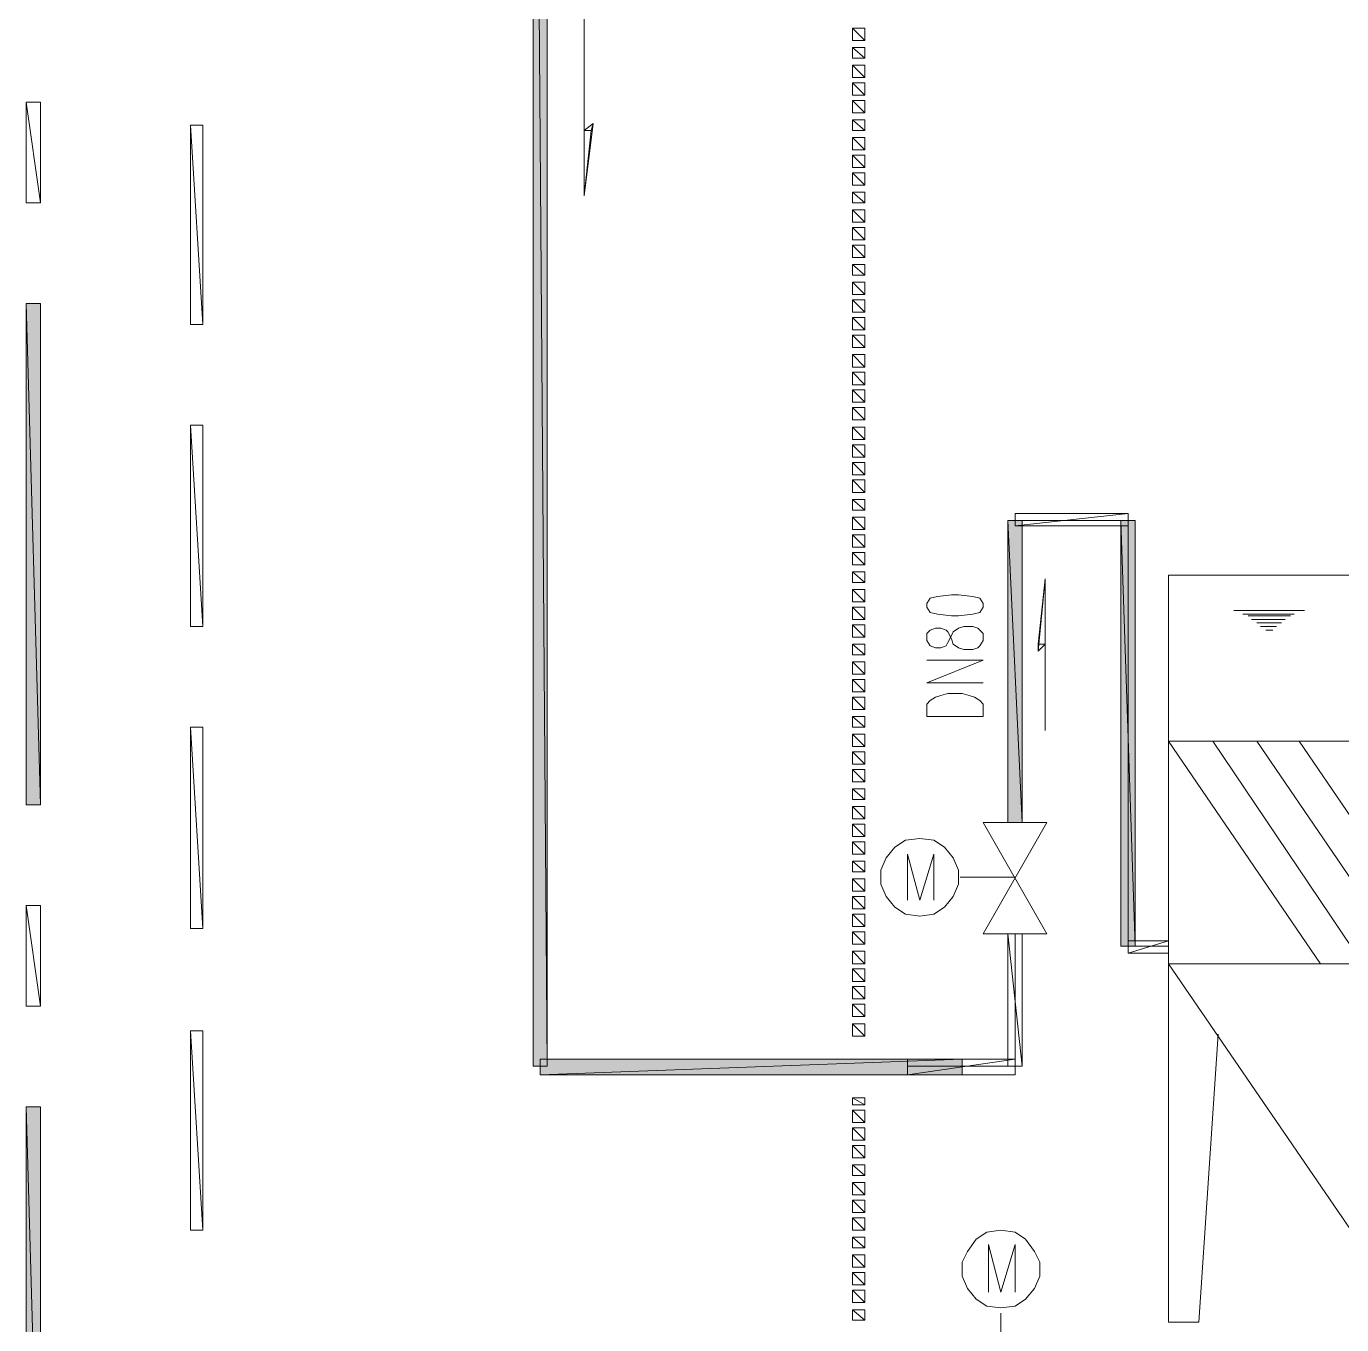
# Model space of a CAD drawing. Header units: millimetres. Extents: x 314312 to 406292, y 205315 to 257934.
# Drawn here: x 338539 to 346180, y 223596 to 231138 of the extents above; entities that cross this region are included whole.
import ezdxf

# ---------------------------------------------------------------- set-up
doc = ezdxf.new("R2010")
doc.units = ezdxf.units.MM

msp = doc.modelspace()

# ---------------------------------------------------------------- hatches: boundary and pattern name
h = msp.add_hatch(color=0)
edge = h.paths.add_edge_path(flags=0)
edge.add_spline(control_points=[(341564.7, 235855.8), (341564.7, 235855.8), (341482.7, 235855.8), (341482.7, 235855.8), (341482.7, 235855.8), (341564.7, 225098), (341564.7, 225098), (341564.7, 225098), (341564.7, 235855.8), (341564.7, 235855.8)], knot_values=[0, 0, 0, 0, 1, 1, 1, 2, 2, 2, 3, 3, 3, 3], degree=3, periodic=0)
edge = h.paths.add_edge_path(flags=0)
edge.add_spline(control_points=[(341482.7, 235855.8), (341482.7, 235855.8), (341564.7, 225098), (341564.7, 225098), (341564.7, 225098), (341482.7, 225098), (341482.7, 225098), (341482.7, 225098), (341482.7, 235855.8), (341482.7, 235855.8)], knot_values=[0, 0, 0, 0, 1, 1, 1, 2, 2, 2, 3, 3, 3, 3], degree=3, periodic=0)
h = msp.add_hatch(color=0)
edge = h.paths.add_edge_path(flags=0)
edge.add_spline(control_points=[(338539.4, 226615.8), (338539.4, 226615.8), (338621.5, 226615.8), (338621.5, 226615.8), (338621.5, 226615.8), (338539.4, 229528.3), (338539.4, 229528.3), (338539.4, 229528.3), (338539.4, 226615.8), (338539.4, 226615.8)], knot_values=[0, 0, 0, 0, 1, 1, 1, 2, 2, 2, 3, 3, 3, 3], degree=3, periodic=0)
edge = h.paths.add_edge_path(flags=0)
edge.add_spline(control_points=[(338621.5, 226615.8), (338621.5, 226615.8), (338539.4, 229528.3), (338539.4, 229528.3), (338539.4, 229528.3), (338621.5, 229528.3), (338621.5, 229528.3), (338621.5, 229528.3), (338621.5, 226615.8), (338621.5, 226615.8)], knot_values=[0, 0, 0, 0, 1, 1, 1, 2, 2, 2, 3, 3, 3, 3], degree=3, periodic=0)
h = msp.add_hatch(color=0)
edge = h.paths.add_edge_path(flags=0)
edge.add_spline(control_points=[(344241.3, 226513.2), (344241.3, 226513.2), (344323.4, 226513.2), (344323.4, 226513.2), (344323.4, 226513.2), (344241.3, 228266.9), (344241.3, 228266.9), (344241.3, 228266.9), (344241.3, 226513.2), (344241.3, 226513.2)], knot_values=[0, 0, 0, 0, 1, 1, 1, 2, 2, 2, 3, 3, 3, 3], degree=3, periodic=0)
edge = h.paths.add_edge_path(flags=0)
edge.add_spline(control_points=[(344323.4, 226513.2), (344323.4, 226513.2), (344241.3, 228266.9), (344241.3, 228266.9), (344241.3, 228266.9), (344323.4, 228266.9), (344323.4, 228266.9), (344323.4, 228266.9), (344323.4, 226513.2), (344323.4, 226513.2)], knot_values=[0, 0, 0, 0, 1, 1, 1, 2, 2, 2, 3, 3, 3, 3], degree=3, periodic=0)
h = msp.add_hatch(color=0)
edge = h.paths.add_edge_path(flags=0)
edge.add_spline(control_points=[(344979.7, 228266.9), (344979.7, 228266.9), (344897.7, 228266.9), (344897.7, 228266.9), (344897.7, 228266.9), (344979.7, 225795.4), (344979.7, 225795.4), (344979.7, 225795.4), (344979.7, 228266.9), (344979.7, 228266.9)], knot_values=[0, 0, 0, 0, 1, 1, 1, 2, 2, 2, 3, 3, 3, 3], degree=3, periodic=0)
edge = h.paths.add_edge_path(flags=0)
edge.add_spline(control_points=[(344897.7, 228266.9), (344897.7, 228266.9), (344979.7, 225795.4), (344979.7, 225795.4), (344979.7, 225795.4), (344897.7, 225795.4), (344897.7, 225795.4), (344897.7, 225795.4), (344897.7, 228266.9), (344897.7, 228266.9)], knot_values=[0, 0, 0, 0, 1, 1, 1, 2, 2, 2, 3, 3, 3, 3], degree=3, periodic=0)
h = msp.add_hatch(color=0)
edge = h.paths.add_edge_path(flags=0)
edge.add_spline(control_points=[(341523.7, 225139), (341523.7, 225139), (341523.7, 225046.7), (341523.7, 225046.7), (341523.7, 225046.7), (343974.7, 225139), (343974.7, 225139), (343974.7, 225139), (341523.7, 225139), (341523.7, 225139)], knot_values=[0, 0, 0, 0, 1, 1, 1, 2, 2, 2, 3, 3, 3, 3], degree=3, periodic=0)
edge = h.paths.add_edge_path(flags=0)
edge.add_spline(control_points=[(341523.7, 225046.7), (341523.7, 225046.7), (343974.7, 225139), (343974.7, 225139), (343974.7, 225139), (343974.7, 225046.7), (343974.7, 225046.7), (343974.7, 225046.7), (341523.7, 225046.7), (341523.7, 225046.7)], knot_values=[0, 0, 0, 0, 1, 1, 1, 2, 2, 2, 3, 3, 3, 3], degree=3, periodic=0)
h = msp.add_hatch(color=0)
edge = h.paths.add_edge_path(flags=0)
edge.add_spline(control_points=[(338539.4, 221949.6), (338539.4, 221949.6), (338621.5, 221949.6), (338621.5, 221949.6), (338621.5, 221949.6), (338539.4, 224862.1), (338539.4, 224862.1), (338539.4, 224862.1), (338539.4, 221949.6), (338539.4, 221949.6)], knot_values=[0, 0, 0, 0, 1, 1, 1, 2, 2, 2, 3, 3, 3, 3], degree=3, periodic=0)
edge = h.paths.add_edge_path(flags=0)
edge.add_spline(control_points=[(338621.5, 221949.6), (338621.5, 221949.6), (338539.4, 224862.1), (338539.4, 224862.1), (338539.4, 224862.1), (338621.5, 224862.1), (338621.5, 224862.1), (338621.5, 224862.1), (338621.5, 221949.6), (338621.5, 221949.6)], knot_values=[0, 0, 0, 0, 1, 1, 1, 2, 2, 2, 3, 3, 3, 3], degree=3, periodic=0)

# ---------------------------------------------------------------- linework, layer by layer
at = {"color": 0, "lineweight": 5}
for points in [[(341780.1, 230153.8), (341780.1, 231374.2)], [(341831.4, 230574.3), (341780.1, 230533.3)], [(341831.4, 230574.3), (341780.1, 230153.8), (341831.4, 230574.3)], [(344938.7, 228266.9), (344282.4, 228266.9)], [(344938.7, 225795.4), (344938.7, 228266.9)], [(344415.7, 227508), (344456.7, 227928.4), (344415.7, 227508)], [(344456.7, 227928.4), (344456.7, 227046.5)], [(345174.6, 227949), (345174.6, 223611)], [(345174.6, 223611), (345174.6, 227949)], [(345174.6, 227949), (346436, 227949), (345174.6, 227949)], [(343769.6, 227764.4), (343790.1, 227733.6), (343831.1, 227723.3), (343913.2, 227713.1), (343954.2, 227713.1), (344036.2, 227723.3), (344077.3, 227733.6), (344097.8, 227764.4), (344097.8, 227784.9), (344077.3, 227815.6), (344036.2, 227825.9), (343954.2, 227836.1), (343913.2, 227836.1), (343831.1, 227825.9), (343790.1, 227815.6), (343769.6, 227784.9), (343769.6, 227764.4)], [(345554, 227743.8), (345964.2, 227743.8)], [(345605.3, 227723.3), (345902.7, 227723.3)], [(345636.1, 227713.1), (345882.2, 227713.1)], [(345656.6, 227692.6), (345851.4, 227692.6)], [(343769.6, 227569.5), (343790.1, 227538.7), (343820.9, 227528.5), (343851.6, 227528.5), (343882.4, 227538.7), (343892.7, 227559.3), (343913.2, 227600.3), (343923.4, 227620.8), (343954.2, 227641.3), (343985, 227651.6), (344036.2, 227651.6), (344067, 227641.3), (344077.3, 227631), (344097.8, 227610.5), (344097.8, 227569.5), (344077.3, 227538.7), (344067, 227528.5), (344036.2, 227518.2), (343985, 227518.2), (343954.2, 227528.5), (343923.4, 227549), (343913.2, 227579.8), (343892.7, 227620.8), (343882.4, 227631), (343851.6, 227641.3), (343820.9, 227641.3), (343790.1, 227631), (343769.6, 227610.5), (343769.6, 227569.5)], [(345687.3, 227672.1), (345830.9, 227672.1)], [(345707.8, 227651.6), (345800.1, 227651.6)], [(345738.6, 227631), (345779.6, 227631)], [(344415.7, 227508), (344456.7, 227549)], [(344097.8, 227323.4), (343769.6, 227323.4), (344097.8, 227456.7), (343769.6, 227456.7)], [(344097.8, 227128.5), (343769.6, 227128.5), (343769.6, 227200.3), (343790.1, 227220.8), (343820.9, 227241.3), (343851.6, 227251.6), (343892.7, 227261.9), (343974.7, 227261.9), (344015.7, 227251.6), (344046.5, 227241.3), (344077.3, 227220.8), (344097.8, 227200.3), (344097.8, 227128.5)], [(345174.6, 226985), (347984.5, 226985)], [(345174.6, 226985), (346056.5, 225692.8)], [(345431, 226985), (346302.7, 225692.8)], [(345687.3, 226985), (346569.3, 225692.8)], [(345933.5, 226985), (346815.4, 225692.8)], [(344097.8, 226513.2), (344467, 225867.1)], [(344097.8, 225867.1), (344467, 226513.2)], [(344097.8, 226513.2), (344467, 226513.2)], [(343728.6, 226420.9), (343646.5, 226410.7), (343585, 226369.6), (343533.7, 226308.1), (343503, 226236.3), (343503, 226154.3), (343533.7, 226082.5), (343585, 226021), (343646.5, 225979.9), (343728.6, 225969.7), (343810.6, 225979.9), (343872.2, 226021), (343923.4, 226082.5), (343954.2, 226154.3), (343954.2, 226236.3), (343923.4, 226308.1), (343872.2, 226369.6), (343810.6, 226410.7), (343728.6, 226420.9)], [(343656.8, 226062), (343656.8, 226328.6), (343728.6, 226062), (343810.6, 226328.6), (343810.6, 226062)], [(344282.4, 226195.3), (343964.5, 226195.3)], [(344097.8, 225867.1), (344467, 225867.1)], [(344282.4, 225867.1), (344282.4, 225098)], [(344938.7, 225795.4), (345174.6, 225795.4), (344938.7, 225795.4)], [(345174.6, 225692.8), (347984.5, 225692.8), (345174.6, 225692.8)], [(345174.6, 225692.8), (346374.4, 223939.2), (345174.6, 225692.8)], [(343410.7, 225272.3), (343338.9, 225272.3)], [(345461.7, 225282.6), (345348.9, 223611), (345461.7, 225282.6)], [(343656.8, 225098), (344282.4, 225098)], [(344200.3, 224144.3), (344118.3, 224134), (344056.8, 224093), (344005.5, 224021.2), (343974.7, 223959.7), (343974.7, 223877.6), (344005.5, 223805.8), (344056.8, 223744.3), (344118.3, 223703.3), (344200.3, 223693), (344282.4, 223703.3), (344343.9, 223744.3), (344395.2, 223805.8), (344425.9, 223877.6), (344425.9, 223959.7), (344395.2, 224021.2), (344343.9, 224093), (344282.4, 224134), (344200.3, 224144.3)], [(344128.5, 223785.3), (344128.5, 224062.2), (344200.3, 223785.3), (344282.4, 224062.2), (344282.4, 223785.3)], [(344200.3, 223344.3), (344200.3, 223662.3)], [(345348.9, 223611), (345174.6, 223611), (345348.9, 223611)]]:
    msp.add_lwpolyline(points, dxfattribs=at)
for points in [[(341564.7, 235855.8), (341564.7, 235855.8), (341482.7, 235855.8), (341482.7, 235855.8), (341482.7, 235855.8), (341564.7, 225098), (341564.7, 225098), (341564.7, 225098), (341564.7, 235855.8), (341564.7, 235855.8)], [(341482.7, 235855.8), (341482.7, 235855.8), (341564.7, 225098), (341564.7, 225098), (341564.7, 225098), (341482.7, 225098), (341482.7, 225098), (341482.7, 225098), (341482.7, 235855.8), (341482.7, 235855.8)], [(343410.7, 231128.1), (343410.7, 231128.1), (343338.9, 231128.1), (343338.9, 231128.1), (343338.9, 231128.1), (343410.7, 231056.3), (343410.7, 231056.3), (343410.7, 231056.3), (343410.7, 231128.1), (343410.7, 231128.1)], [(343338.9, 231128.1), (343338.9, 231128.1), (343410.7, 231056.3), (343410.7, 231056.3), (343410.7, 231056.3), (343338.9, 231056.3), (343338.9, 231056.3), (343338.9, 231056.3), (343338.9, 231128.1), (343338.9, 231128.1)], [(343410.7, 231015.3), (343410.7, 231015.3), (343338.9, 231015.3), (343338.9, 231015.3), (343338.9, 231015.3), (343410.7, 230953.7), (343410.7, 230953.7), (343410.7, 230953.7), (343410.7, 231015.3), (343410.7, 231015.3)], [(343338.9, 231015.3), (343338.9, 231015.3), (343410.7, 230953.7), (343410.7, 230953.7), (343410.7, 230953.7), (343338.9, 230953.7), (343338.9, 230953.7), (343338.9, 230953.7), (343338.9, 231015.3), (343338.9, 231015.3)], [(343410.7, 230912.7), (343410.7, 230912.7), (343338.9, 230912.7), (343338.9, 230912.7), (343338.9, 230912.7), (343410.7, 230840.9), (343410.7, 230840.9), (343410.7, 230840.9), (343410.7, 230912.7), (343410.7, 230912.7)], [(343338.9, 230912.7), (343338.9, 230912.7), (343410.7, 230840.9), (343410.7, 230840.9), (343410.7, 230840.9), (343338.9, 230840.9), (343338.9, 230840.9), (343338.9, 230840.9), (343338.9, 230912.7), (343338.9, 230912.7)], [(343410.7, 230810.2), (343410.7, 230810.2), (343338.9, 230810.2), (343338.9, 230810.2), (343338.9, 230810.2), (343410.7, 230738.4), (343410.7, 230738.4), (343410.7, 230738.4), (343410.7, 230810.2), (343410.7, 230810.2)], [(343338.9, 230810.2), (343338.9, 230810.2), (343410.7, 230738.4), (343410.7, 230738.4), (343410.7, 230738.4), (343338.9, 230738.4), (343338.9, 230738.4), (343338.9, 230738.4), (343338.9, 230810.2), (343338.9, 230810.2)], [(338539.4, 230112.8), (338539.4, 230112.8), (338621.5, 230112.8), (338621.5, 230112.8), (338621.5, 230112.8), (338539.4, 230697.4), (338539.4, 230697.4), (338539.4, 230697.4), (338539.4, 230112.8), (338539.4, 230112.8)], [(338621.5, 230112.8), (338621.5, 230112.8), (338539.4, 230697.4), (338539.4, 230697.4), (338539.4, 230697.4), (338621.5, 230697.4), (338621.5, 230697.4), (338621.5, 230697.4), (338621.5, 230112.8), (338621.5, 230112.8)], [(343410.7, 230707.6), (343410.7, 230707.6), (343338.9, 230707.6), (343338.9, 230707.6), (343338.9, 230707.6), (343410.7, 230635.8), (343410.7, 230635.8), (343410.7, 230635.8), (343410.7, 230707.6), (343410.7, 230707.6)], [(343338.9, 230707.6), (343338.9, 230707.6), (343410.7, 230635.8), (343410.7, 230635.8), (343410.7, 230635.8), (343338.9, 230635.8), (343338.9, 230635.8), (343338.9, 230635.8), (343338.9, 230707.6), (343338.9, 230707.6)], [(343410.7, 230594.8), (343410.7, 230594.8), (343338.9, 230594.8), (343338.9, 230594.8), (343338.9, 230594.8), (343410.7, 230533.3), (343410.7, 230533.3), (343410.7, 230533.3), (343410.7, 230594.8), (343410.7, 230594.8)], [(343338.9, 230594.8), (343338.9, 230594.8), (343410.7, 230533.3), (343410.7, 230533.3), (343410.7, 230533.3), (343338.9, 230533.3), (343338.9, 230533.3), (343338.9, 230533.3), (343338.9, 230594.8), (343338.9, 230594.8)], [(339565, 230564), (339565, 230564), (339493.2, 230564), (339493.2, 230564), (339493.2, 230564), (339565, 229405.2), (339565, 229405.2), (339565, 229405.2), (339565, 230564), (339565, 230564)], [(339493.2, 230564), (339493.2, 230564), (339565, 229405.2), (339565, 229405.2), (339565, 229405.2), (339493.2, 229405.2), (339493.2, 229405.2), (339493.2, 229405.2), (339493.2, 230564), (339493.2, 230564)], [(341831.4, 230574.3), (341831.4, 230574.3), (341780.1, 230533.3), (341780.1, 230533.3), (341780.1, 230533.3), (341821.1, 230533.3), (341821.1, 230533.3), (341821.1, 230533.3), (341831.4, 230574.3), (341831.4, 230574.3)], [(341780.1, 230533.3), (341780.1, 230533.3), (341821.1, 230533.3), (341821.1, 230533.3), (341821.1, 230533.3), (341780.1, 230153.8), (341780.1, 230153.8), (341780.1, 230153.8), (341780.1, 230533.3), (341780.1, 230533.3)], [(343410.7, 230492.3), (343410.7, 230492.3), (343338.9, 230492.3), (343338.9, 230492.3), (343338.9, 230492.3), (343410.7, 230420.5), (343410.7, 230420.5), (343410.7, 230420.5), (343410.7, 230492.3), (343410.7, 230492.3)], [(343338.9, 230492.3), (343338.9, 230492.3), (343410.7, 230420.5), (343410.7, 230420.5), (343410.7, 230420.5), (343338.9, 230420.5), (343338.9, 230420.5), (343338.9, 230420.5), (343338.9, 230492.3), (343338.9, 230492.3)], [(343410.7, 230389.7), (343410.7, 230389.7), (343338.9, 230389.7), (343338.9, 230389.7), (343338.9, 230389.7), (343410.7, 230317.9), (343410.7, 230317.9), (343410.7, 230317.9), (343410.7, 230389.7), (343410.7, 230389.7)], [(343338.9, 230389.7), (343338.9, 230389.7), (343410.7, 230317.9), (343410.7, 230317.9), (343410.7, 230317.9), (343338.9, 230317.9), (343338.9, 230317.9), (343338.9, 230317.9), (343338.9, 230389.7), (343338.9, 230389.7)], [(343410.7, 230287.2), (343410.7, 230287.2), (343338.9, 230287.2), (343338.9, 230287.2), (343338.9, 230287.2), (343410.7, 230215.4), (343410.7, 230215.4), (343410.7, 230215.4), (343410.7, 230287.2), (343410.7, 230287.2)], [(343338.9, 230287.2), (343338.9, 230287.2), (343410.7, 230215.4), (343410.7, 230215.4), (343410.7, 230215.4), (343338.9, 230215.4), (343338.9, 230215.4), (343338.9, 230215.4), (343338.9, 230287.2), (343338.9, 230287.2)], [(343410.7, 230174.3), (343410.7, 230174.3), (343338.9, 230174.3), (343338.9, 230174.3), (343338.9, 230174.3), (343410.7, 230112.8), (343410.7, 230112.8), (343410.7, 230112.8), (343410.7, 230174.3), (343410.7, 230174.3)], [(343338.9, 230174.3), (343338.9, 230174.3), (343410.7, 230112.8), (343410.7, 230112.8), (343410.7, 230112.8), (343338.9, 230112.8), (343338.9, 230112.8), (343338.9, 230112.8), (343338.9, 230174.3), (343338.9, 230174.3)], [(343410.7, 230071.8), (343410.7, 230071.8), (343338.9, 230071.8), (343338.9, 230071.8), (343338.9, 230071.8), (343410.7, 230000), (343410.7, 230000), (343410.7, 230000), (343410.7, 230071.8), (343410.7, 230071.8)], [(343338.9, 230071.8), (343338.9, 230071.8), (343410.7, 230000), (343410.7, 230000), (343410.7, 230000), (343338.9, 230000), (343338.9, 230000), (343338.9, 230000), (343338.9, 230071.8), (343338.9, 230071.8)], [(343410.7, 229969.2), (343410.7, 229969.2), (343338.9, 229969.2), (343338.9, 229969.2), (343338.9, 229969.2), (343410.7, 229897.5), (343410.7, 229897.5), (343410.7, 229897.5), (343410.7, 229969.2), (343410.7, 229969.2)], [(343338.9, 229969.2), (343338.9, 229969.2), (343410.7, 229897.5), (343410.7, 229897.5), (343410.7, 229897.5), (343338.9, 229897.5), (343338.9, 229897.5), (343338.9, 229897.5), (343338.9, 229969.2), (343338.9, 229969.2)], [(343410.7, 229866.7), (343410.7, 229866.7), (343338.9, 229866.7), (343338.9, 229866.7), (343338.9, 229866.7), (343410.7, 229794.9), (343410.7, 229794.9), (343410.7, 229794.9), (343410.7, 229866.7), (343410.7, 229866.7)], [(343338.9, 229866.7), (343338.9, 229866.7), (343410.7, 229794.9), (343410.7, 229794.9), (343410.7, 229794.9), (343338.9, 229794.9), (343338.9, 229794.9), (343338.9, 229794.9), (343338.9, 229866.7), (343338.9, 229866.7)], [(343410.7, 229753.9), (343410.7, 229753.9), (343338.9, 229753.9), (343338.9, 229753.9), (343338.9, 229753.9), (343410.7, 229692.3), (343410.7, 229692.3), (343410.7, 229692.3), (343410.7, 229753.9), (343410.7, 229753.9)], [(343338.9, 229753.9), (343338.9, 229753.9), (343410.7, 229692.3), (343410.7, 229692.3), (343410.7, 229692.3), (343338.9, 229692.3), (343338.9, 229692.3), (343338.9, 229692.3), (343338.9, 229753.9), (343338.9, 229753.9)], [(343410.7, 229651.3), (343410.7, 229651.3), (343338.9, 229651.3), (343338.9, 229651.3), (343338.9, 229651.3), (343410.7, 229579.5), (343410.7, 229579.5), (343410.7, 229579.5), (343410.7, 229651.3), (343410.7, 229651.3)], [(343338.9, 229651.3), (343338.9, 229651.3), (343410.7, 229579.5), (343410.7, 229579.5), (343410.7, 229579.5), (343338.9, 229579.5), (343338.9, 229579.5), (343338.9, 229579.5), (343338.9, 229651.3), (343338.9, 229651.3)], [(338539.4, 226615.8), (338539.4, 226615.8), (338621.5, 226615.8), (338621.5, 226615.8), (338621.5, 226615.8), (338539.4, 229528.3), (338539.4, 229528.3), (338539.4, 229528.3), (338539.4, 226615.8), (338539.4, 226615.8)], [(338621.5, 226615.8), (338621.5, 226615.8), (338539.4, 229528.3), (338539.4, 229528.3), (338539.4, 229528.3), (338621.5, 229528.3), (338621.5, 229528.3), (338621.5, 229528.3), (338621.5, 226615.8), (338621.5, 226615.8)], [(343410.7, 229548.8), (343410.7, 229548.8), (343338.9, 229548.8), (343338.9, 229548.8), (343338.9, 229548.8), (343410.7, 229477), (343410.7, 229477), (343410.7, 229477), (343410.7, 229548.8), (343410.7, 229548.8)], [(343338.9, 229548.8), (343338.9, 229548.8), (343410.7, 229477), (343410.7, 229477), (343410.7, 229477), (343338.9, 229477), (343338.9, 229477), (343338.9, 229477), (343338.9, 229548.8), (343338.9, 229548.8)], [(343410.7, 229446.2), (343410.7, 229446.2), (343338.9, 229446.2), (343338.9, 229446.2), (343338.9, 229446.2), (343410.7, 229374.4), (343410.7, 229374.4), (343410.7, 229374.4), (343410.7, 229446.2), (343410.7, 229446.2)], [(343338.9, 229446.2), (343338.9, 229446.2), (343410.7, 229374.4), (343410.7, 229374.4), (343410.7, 229374.4), (343338.9, 229374.4), (343338.9, 229374.4), (343338.9, 229374.4), (343338.9, 229446.2), (343338.9, 229446.2)], [(343410.7, 229343.7), (343410.7, 229343.7), (343338.9, 229343.7), (343338.9, 229343.7), (343338.9, 229343.7), (343410.7, 229271.9), (343410.7, 229271.9), (343410.7, 229271.9), (343410.7, 229343.7), (343410.7, 229343.7)], [(343338.9, 229343.7), (343338.9, 229343.7), (343410.7, 229271.9), (343410.7, 229271.9), (343410.7, 229271.9), (343338.9, 229271.9), (343338.9, 229271.9), (343338.9, 229271.9), (343338.9, 229343.7), (343338.9, 229343.7)], [(343410.7, 229230.9), (343410.7, 229230.9), (343338.9, 229230.9), (343338.9, 229230.9), (343338.9, 229230.9), (343410.7, 229159.1), (343410.7, 229159.1), (343410.7, 229159.1), (343410.7, 229230.9), (343410.7, 229230.9)], [(343338.9, 229230.9), (343338.9, 229230.9), (343410.7, 229159.1), (343410.7, 229159.1), (343410.7, 229159.1), (343338.9, 229159.1), (343338.9, 229159.1), (343338.9, 229159.1), (343338.9, 229230.9), (343338.9, 229230.9)], [(343410.7, 229128.3), (343410.7, 229128.3), (343338.9, 229128.3), (343338.9, 229128.3), (343338.9, 229128.3), (343410.7, 229056.5), (343410.7, 229056.5), (343410.7, 229056.5), (343410.7, 229128.3), (343410.7, 229128.3)], [(343338.9, 229128.3), (343338.9, 229128.3), (343410.7, 229056.5), (343410.7, 229056.5), (343410.7, 229056.5), (343338.9, 229056.5), (343338.9, 229056.5), (343338.9, 229056.5), (343338.9, 229128.3), (343338.9, 229128.3)], [(343410.7, 229025.8), (343410.7, 229025.8), (343338.9, 229025.8), (343338.9, 229025.8), (343338.9, 229025.8), (343410.7, 228954), (343410.7, 228954), (343410.7, 228954), (343410.7, 229025.8), (343410.7, 229025.8)], [(343338.9, 229025.8), (343338.9, 229025.8), (343410.7, 228954), (343410.7, 228954), (343410.7, 228954), (343338.9, 228954), (343338.9, 228954), (343338.9, 228954), (343338.9, 229025.8), (343338.9, 229025.8)], [(343410.7, 228923.2), (343410.7, 228923.2), (343338.9, 228923.2), (343338.9, 228923.2), (343338.9, 228923.2), (343410.7, 228851.4), (343410.7, 228851.4), (343410.7, 228851.4), (343410.7, 228923.2), (343410.7, 228923.2)], [(343338.9, 228923.2), (343338.9, 228923.2), (343410.7, 228851.4), (343410.7, 228851.4), (343410.7, 228851.4), (343338.9, 228851.4), (343338.9, 228851.4), (343338.9, 228851.4), (343338.9, 228923.2), (343338.9, 228923.2)], [(339565, 228820.7), (339565, 228820.7), (339493.2, 228820.7), (339493.2, 228820.7), (339493.2, 228820.7), (339565, 227651.6), (339565, 227651.6), (339565, 227651.6), (339565, 228820.7), (339565, 228820.7)], [(339493.2, 228820.7), (339493.2, 228820.7), (339565, 227651.6), (339565, 227651.6), (339565, 227651.6), (339493.2, 227651.6), (339493.2, 227651.6), (339493.2, 227651.6), (339493.2, 228820.7), (339493.2, 228820.7)], [(343410.7, 228810.4), (343410.7, 228810.4), (343338.9, 228810.4), (343338.9, 228810.4), (343338.9, 228810.4), (343410.7, 228738.6), (343410.7, 228738.6), (343410.7, 228738.6), (343410.7, 228810.4), (343410.7, 228810.4)], [(343338.9, 228810.4), (343338.9, 228810.4), (343410.7, 228738.6), (343410.7, 228738.6), (343410.7, 228738.6), (343338.9, 228738.6), (343338.9, 228738.6), (343338.9, 228738.6), (343338.9, 228810.4), (343338.9, 228810.4)], [(343410.7, 228707.8), (343410.7, 228707.8), (343338.9, 228707.8), (343338.9, 228707.8), (343338.9, 228707.8), (343410.7, 228636.1), (343410.7, 228636.1), (343410.7, 228636.1), (343410.7, 228707.8), (343410.7, 228707.8)], [(343338.9, 228707.8), (343338.9, 228707.8), (343410.7, 228636.1), (343410.7, 228636.1), (343410.7, 228636.1), (343338.9, 228636.1), (343338.9, 228636.1), (343338.9, 228636.1), (343338.9, 228707.8), (343338.9, 228707.8)], [(343410.7, 228605.3), (343410.7, 228605.3), (343338.9, 228605.3), (343338.9, 228605.3), (343338.9, 228605.3), (343410.7, 228533.5), (343410.7, 228533.5), (343410.7, 228533.5), (343410.7, 228605.3), (343410.7, 228605.3)], [(343338.9, 228605.3), (343338.9, 228605.3), (343410.7, 228533.5), (343410.7, 228533.5), (343410.7, 228533.5), (343338.9, 228533.5), (343338.9, 228533.5), (343338.9, 228533.5), (343338.9, 228605.3), (343338.9, 228605.3)], [(343410.7, 228502.7), (343410.7, 228502.7), (343338.9, 228502.7), (343338.9, 228502.7), (343338.9, 228502.7), (343410.7, 228431), (343410.7, 228431), (343410.7, 228431), (343410.7, 228502.7), (343410.7, 228502.7)], [(343338.9, 228502.7), (343338.9, 228502.7), (343410.7, 228431), (343410.7, 228431), (343410.7, 228431), (343338.9, 228431), (343338.9, 228431), (343338.9, 228431), (343338.9, 228502.7), (343338.9, 228502.7)], [(343410.7, 228389.9), (343410.7, 228389.9), (343338.9, 228389.9), (343338.9, 228389.9), (343338.9, 228389.9), (343410.7, 228328.4), (343410.7, 228328.4), (343410.7, 228328.4), (343410.7, 228389.9), (343410.7, 228389.9)], [(343338.9, 228389.9), (343338.9, 228389.9), (343410.7, 228328.4), (343410.7, 228328.4), (343410.7, 228328.4), (343338.9, 228328.4), (343338.9, 228328.4), (343338.9, 228328.4), (343338.9, 228389.9), (343338.9, 228389.9)], [(344282.4, 228307.9), (344282.4, 228307.9), (344282.4, 228236.1), (344282.4, 228236.1), (344282.4, 228236.1), (344938.7, 228307.9), (344938.7, 228307.9), (344938.7, 228307.9), (344282.4, 228307.9), (344282.4, 228307.9)], [(344282.4, 228236.1), (344282.4, 228236.1), (344938.7, 228307.9), (344938.7, 228307.9), (344938.7, 228307.9), (344938.7, 228236.1), (344938.7, 228236.1), (344938.7, 228236.1), (344282.4, 228236.1), (344282.4, 228236.1)], [(343410.7, 228287.4), (343410.7, 228287.4), (343338.9, 228287.4), (343338.9, 228287.4), (343338.9, 228287.4), (343410.7, 228215.6), (343410.7, 228215.6), (343410.7, 228215.6), (343410.7, 228287.4), (343410.7, 228287.4)], [(343338.9, 228287.4), (343338.9, 228287.4), (343410.7, 228215.6), (343410.7, 228215.6), (343410.7, 228215.6), (343338.9, 228215.6), (343338.9, 228215.6), (343338.9, 228215.6), (343338.9, 228287.4), (343338.9, 228287.4)], [(344241.3, 226513.2), (344241.3, 226513.2), (344323.4, 226513.2), (344323.4, 226513.2), (344323.4, 226513.2), (344241.3, 228266.9), (344241.3, 228266.9), (344241.3, 228266.9), (344241.3, 226513.2), (344241.3, 226513.2)], [(344323.4, 226513.2), (344323.4, 226513.2), (344241.3, 228266.9), (344241.3, 228266.9), (344241.3, 228266.9), (344323.4, 228266.9), (344323.4, 228266.9), (344323.4, 228266.9), (344323.4, 226513.2), (344323.4, 226513.2)], [(344979.7, 228266.9), (344979.7, 228266.9), (344897.7, 228266.9), (344897.7, 228266.9), (344897.7, 228266.9), (344979.7, 225795.4), (344979.7, 225795.4), (344979.7, 225795.4), (344979.7, 228266.9), (344979.7, 228266.9)], [(344897.7, 228266.9), (344897.7, 228266.9), (344979.7, 225795.4), (344979.7, 225795.4), (344979.7, 225795.4), (344897.7, 225795.4), (344897.7, 225795.4), (344897.7, 225795.4), (344897.7, 228266.9), (344897.7, 228266.9)], [(343410.7, 228184.8), (343410.7, 228184.8), (343338.9, 228184.8), (343338.9, 228184.8), (343338.9, 228184.8), (343410.7, 228113), (343410.7, 228113), (343410.7, 228113), (343410.7, 228184.8), (343410.7, 228184.8)], [(343338.9, 228184.8), (343338.9, 228184.8), (343410.7, 228113), (343410.7, 228113), (343410.7, 228113), (343338.9, 228113), (343338.9, 228113), (343338.9, 228113), (343338.9, 228184.8), (343338.9, 228184.8)], [(343410.7, 228082.3), (343410.7, 228082.3), (343338.9, 228082.3), (343338.9, 228082.3), (343338.9, 228082.3), (343410.7, 228010.5), (343410.7, 228010.5), (343410.7, 228010.5), (343410.7, 228082.3), (343410.7, 228082.3)], [(343338.9, 228082.3), (343338.9, 228082.3), (343410.7, 228010.5), (343410.7, 228010.5), (343410.7, 228010.5), (343338.9, 228010.5), (343338.9, 228010.5), (343338.9, 228010.5), (343338.9, 228082.3), (343338.9, 228082.3)], [(343410.7, 227969.5), (343410.7, 227969.5), (343338.9, 227969.5), (343338.9, 227969.5), (343338.9, 227969.5), (343410.7, 227907.9), (343410.7, 227907.9), (343410.7, 227907.9), (343410.7, 227969.5), (343410.7, 227969.5)], [(343338.9, 227969.5), (343338.9, 227969.5), (343410.7, 227907.9), (343410.7, 227907.9), (343410.7, 227907.9), (343338.9, 227907.9), (343338.9, 227907.9), (343338.9, 227907.9), (343338.9, 227969.5), (343338.9, 227969.5)], [(344456.7, 227928.4), (344456.7, 227928.4), (344415.7, 227549), (344415.7, 227549), (344415.7, 227549), (344456.7, 227549), (344456.7, 227549), (344456.7, 227549), (344456.7, 227928.4), (344456.7, 227928.4)], [(343410.7, 227866.9), (343410.7, 227866.9), (343338.9, 227866.9), (343338.9, 227866.9), (343338.9, 227866.9), (343410.7, 227795.1), (343410.7, 227795.1), (343410.7, 227795.1), (343410.7, 227866.9), (343410.7, 227866.9)], [(343338.9, 227866.9), (343338.9, 227866.9), (343410.7, 227795.1), (343410.7, 227795.1), (343410.7, 227795.1), (343338.9, 227795.1), (343338.9, 227795.1), (343338.9, 227795.1), (343338.9, 227866.9), (343338.9, 227866.9)], [(343410.7, 227764.4), (343410.7, 227764.4), (343338.9, 227764.4), (343338.9, 227764.4), (343338.9, 227764.4), (343410.7, 227692.6), (343410.7, 227692.6), (343410.7, 227692.6), (343410.7, 227764.4), (343410.7, 227764.4)], [(343338.9, 227764.4), (343338.9, 227764.4), (343410.7, 227692.6), (343410.7, 227692.6), (343410.7, 227692.6), (343338.9, 227692.6), (343338.9, 227692.6), (343338.9, 227692.6), (343338.9, 227764.4), (343338.9, 227764.4)], [(343410.7, 227661.8), (343410.7, 227661.8), (343338.9, 227661.8), (343338.9, 227661.8), (343338.9, 227661.8), (343410.7, 227590), (343410.7, 227590), (343410.7, 227590), (343410.7, 227661.8), (343410.7, 227661.8)], [(343338.9, 227661.8), (343338.9, 227661.8), (343410.7, 227590), (343410.7, 227590), (343410.7, 227590), (343338.9, 227590), (343338.9, 227590), (343338.9, 227590), (343338.9, 227661.8), (343338.9, 227661.8)], [(343410.7, 227549), (343410.7, 227549), (343338.9, 227549), (343338.9, 227549), (343338.9, 227549), (343410.7, 227487.5), (343410.7, 227487.5), (343410.7, 227487.5), (343410.7, 227549), (343410.7, 227549)], [(343338.9, 227549), (343338.9, 227549), (343410.7, 227487.5), (343410.7, 227487.5), (343410.7, 227487.5), (343338.9, 227487.5), (343338.9, 227487.5), (343338.9, 227487.5), (343338.9, 227549), (343338.9, 227549)], [(344415.7, 227549), (344415.7, 227549), (344456.7, 227549), (344456.7, 227549), (344456.7, 227549), (344415.7, 227508), (344415.7, 227508), (344415.7, 227508), (344415.7, 227549), (344415.7, 227549)], [(343410.7, 227446.4), (343410.7, 227446.4), (343338.9, 227446.4), (343338.9, 227446.4), (343338.9, 227446.4), (343410.7, 227374.7), (343410.7, 227374.7), (343410.7, 227374.7), (343410.7, 227446.4), (343410.7, 227446.4)], [(343338.9, 227446.4), (343338.9, 227446.4), (343410.7, 227374.7), (343410.7, 227374.7), (343410.7, 227374.7), (343338.9, 227374.7), (343338.9, 227374.7), (343338.9, 227374.7), (343338.9, 227446.4), (343338.9, 227446.4)], [(343410.7, 227343.9), (343410.7, 227343.9), (343338.9, 227343.9), (343338.9, 227343.9), (343338.9, 227343.9), (343410.7, 227272.1), (343410.7, 227272.1), (343410.7, 227272.1), (343410.7, 227343.9), (343410.7, 227343.9)], [(343338.9, 227343.9), (343338.9, 227343.9), (343410.7, 227272.1), (343410.7, 227272.1), (343410.7, 227272.1), (343338.9, 227272.1), (343338.9, 227272.1), (343338.9, 227272.1), (343338.9, 227343.9), (343338.9, 227343.9)], [(343410.7, 227241.3), (343410.7, 227241.3), (343338.9, 227241.3), (343338.9, 227241.3), (343338.9, 227241.3), (343410.7, 227169.6), (343410.7, 227169.6), (343410.7, 227169.6), (343410.7, 227241.3), (343410.7, 227241.3)], [(343338.9, 227241.3), (343338.9, 227241.3), (343410.7, 227169.6), (343410.7, 227169.6), (343410.7, 227169.6), (343338.9, 227169.6), (343338.9, 227169.6), (343338.9, 227169.6), (343338.9, 227241.3), (343338.9, 227241.3)], [(339565, 227067), (339565, 227067), (339493.2, 227067), (339493.2, 227067), (339493.2, 227067), (339565, 225897.9), (339565, 225897.9), (339565, 225897.9), (339565, 227067), (339565, 227067)], [(339493.2, 227067), (339493.2, 227067), (339565, 225897.9), (339565, 225897.9), (339565, 225897.9), (339493.2, 225897.9), (339493.2, 225897.9), (339493.2, 225897.9), (339493.2, 227067), (339493.2, 227067)], [(343410.7, 227128.5), (343410.7, 227128.5), (343338.9, 227128.5), (343338.9, 227128.5), (343338.9, 227128.5), (343410.7, 227067), (343410.7, 227067), (343410.7, 227067), (343410.7, 227128.5), (343410.7, 227128.5)], [(343338.9, 227128.5), (343338.9, 227128.5), (343410.7, 227067), (343410.7, 227067), (343410.7, 227067), (343338.9, 227067), (343338.9, 227067), (343338.9, 227067), (343338.9, 227128.5), (343338.9, 227128.5)], [(343410.7, 227026), (343410.7, 227026), (343338.9, 227026), (343338.9, 227026), (343338.9, 227026), (343410.7, 226954.2), (343410.7, 226954.2), (343410.7, 226954.2), (343410.7, 227026), (343410.7, 227026)], [(343338.9, 227026), (343338.9, 227026), (343410.7, 226954.2), (343410.7, 226954.2), (343410.7, 226954.2), (343338.9, 226954.2), (343338.9, 226954.2), (343338.9, 226954.2), (343338.9, 227026), (343338.9, 227026)], [(343410.7, 226923.4), (343410.7, 226923.4), (343338.9, 226923.4), (343338.9, 226923.4), (343338.9, 226923.4), (343410.7, 226851.6), (343410.7, 226851.6), (343410.7, 226851.6), (343410.7, 226923.4), (343410.7, 226923.4)], [(343338.9, 226923.4), (343338.9, 226923.4), (343410.7, 226851.6), (343410.7, 226851.6), (343410.7, 226851.6), (343338.9, 226851.6), (343338.9, 226851.6), (343338.9, 226851.6), (343338.9, 226923.4), (343338.9, 226923.4)], [(343410.7, 226820.9), (343410.7, 226820.9), (343338.9, 226820.9), (343338.9, 226820.9), (343338.9, 226820.9), (343410.7, 226749.1), (343410.7, 226749.1), (343410.7, 226749.1), (343410.7, 226820.9), (343410.7, 226820.9)], [(343338.9, 226820.9), (343338.9, 226820.9), (343410.7, 226749.1), (343410.7, 226749.1), (343410.7, 226749.1), (343338.9, 226749.1), (343338.9, 226749.1), (343338.9, 226749.1), (343338.9, 226820.9), (343338.9, 226820.9)], [(343410.7, 226708.1), (343410.7, 226708.1), (343338.9, 226708.1), (343338.9, 226708.1), (343338.9, 226708.1), (343410.7, 226646.5), (343410.7, 226646.5), (343410.7, 226646.5), (343410.7, 226708.1), (343410.7, 226708.1)], [(343338.9, 226708.1), (343338.9, 226708.1), (343410.7, 226646.5), (343410.7, 226646.5), (343410.7, 226646.5), (343338.9, 226646.5), (343338.9, 226646.5), (343338.9, 226646.5), (343338.9, 226708.1), (343338.9, 226708.1)], [(343410.7, 226605.5), (343410.7, 226605.5), (343338.9, 226605.5), (343338.9, 226605.5), (343338.9, 226605.5), (343410.7, 226533.7), (343410.7, 226533.7), (343410.7, 226533.7), (343410.7, 226605.5), (343410.7, 226605.5)], [(343338.9, 226605.5), (343338.9, 226605.5), (343410.7, 226533.7), (343410.7, 226533.7), (343410.7, 226533.7), (343338.9, 226533.7), (343338.9, 226533.7), (343338.9, 226533.7), (343338.9, 226605.5), (343338.9, 226605.5)], [(343410.7, 226503), (343410.7, 226503), (343338.9, 226503), (343338.9, 226503), (343338.9, 226503), (343410.7, 226431.2), (343410.7, 226431.2), (343410.7, 226431.2), (343410.7, 226503), (343410.7, 226503)], [(343338.9, 226503), (343338.9, 226503), (343410.7, 226431.2), (343410.7, 226431.2), (343410.7, 226431.2), (343338.9, 226431.2), (343338.9, 226431.2), (343338.9, 226431.2), (343338.9, 226503), (343338.9, 226503)], [(343410.7, 226400.4), (343410.7, 226400.4), (343338.9, 226400.4), (343338.9, 226400.4), (343338.9, 226400.4), (343410.7, 226328.6), (343410.7, 226328.6), (343410.7, 226328.6), (343410.7, 226400.4), (343410.7, 226400.4)], [(343338.9, 226400.4), (343338.9, 226400.4), (343410.7, 226328.6), (343410.7, 226328.6), (343410.7, 226328.6), (343338.9, 226328.6), (343338.9, 226328.6), (343338.9, 226328.6), (343338.9, 226400.4), (343338.9, 226400.4)], [(343410.7, 226287.6), (343410.7, 226287.6), (343338.9, 226287.6), (343338.9, 226287.6), (343338.9, 226287.6), (343410.7, 226226.1), (343410.7, 226226.1), (343410.7, 226226.1), (343410.7, 226287.6), (343410.7, 226287.6)], [(343338.9, 226287.6), (343338.9, 226287.6), (343410.7, 226226.1), (343410.7, 226226.1), (343410.7, 226226.1), (343338.9, 226226.1), (343338.9, 226226.1), (343338.9, 226226.1), (343338.9, 226287.6), (343338.9, 226287.6)], [(343410.7, 226185.1), (343410.7, 226185.1), (343338.9, 226185.1), (343338.9, 226185.1), (343338.9, 226185.1), (343410.7, 226113.3), (343410.7, 226113.3), (343410.7, 226113.3), (343410.7, 226185.1), (343410.7, 226185.1)], [(343338.9, 226185.1), (343338.9, 226185.1), (343410.7, 226113.3), (343410.7, 226113.3), (343410.7, 226113.3), (343338.9, 226113.3), (343338.9, 226113.3), (343338.9, 226113.3), (343338.9, 226185.1), (343338.9, 226185.1)], [(343410.7, 226082.5), (343410.7, 226082.5), (343338.9, 226082.5), (343338.9, 226082.5), (343338.9, 226082.5), (343410.7, 226010.7), (343410.7, 226010.7), (343410.7, 226010.7), (343410.7, 226082.5), (343410.7, 226082.5)], [(343338.9, 226082.5), (343338.9, 226082.5), (343410.7, 226010.7), (343410.7, 226010.7), (343410.7, 226010.7), (343338.9, 226010.7), (343338.9, 226010.7), (343338.9, 226010.7), (343338.9, 226082.5), (343338.9, 226082.5)], [(338539.4, 225446.7), (338539.4, 225446.7), (338621.5, 225446.7), (338621.5, 225446.7), (338621.5, 225446.7), (338539.4, 226031.2), (338539.4, 226031.2), (338539.4, 226031.2), (338539.4, 225446.7), (338539.4, 225446.7)], [(338621.5, 225446.7), (338621.5, 225446.7), (338539.4, 226031.2), (338539.4, 226031.2), (338539.4, 226031.2), (338621.5, 226031.2), (338621.5, 226031.2), (338621.5, 226031.2), (338621.5, 225446.7), (338621.5, 225446.7)], [(343410.7, 225979.9), (343410.7, 225979.9), (343338.9, 225979.9), (343338.9, 225979.9), (343338.9, 225979.9), (343410.7, 225908.2), (343410.7, 225908.2), (343410.7, 225908.2), (343410.7, 225979.9), (343410.7, 225979.9)], [(343338.9, 225979.9), (343338.9, 225979.9), (343410.7, 225908.2), (343410.7, 225908.2), (343410.7, 225908.2), (343338.9, 225908.2), (343338.9, 225908.2), (343338.9, 225908.2), (343338.9, 225979.9), (343338.9, 225979.9)], [(343410.7, 225877.4), (343410.7, 225877.4), (343338.9, 225877.4), (343338.9, 225877.4), (343338.9, 225877.4), (343410.7, 225805.6), (343410.7, 225805.6), (343410.7, 225805.6), (343410.7, 225877.4), (343410.7, 225877.4)], [(343338.9, 225877.4), (343338.9, 225877.4), (343410.7, 225805.6), (343410.7, 225805.6), (343410.7, 225805.6), (343338.9, 225805.6), (343338.9, 225805.6), (343338.9, 225805.6), (343338.9, 225877.4), (343338.9, 225877.4)], [(344241.3, 225098), (344241.3, 225098), (344323.4, 225098), (344323.4, 225098), (344323.4, 225098), (344241.3, 225867.1), (344241.3, 225867.1), (344241.3, 225867.1), (344241.3, 225098), (344241.3, 225098)], [(344323.4, 225098), (344323.4, 225098), (344241.3, 225867.1), (344241.3, 225867.1), (344241.3, 225867.1), (344323.4, 225867.1), (344323.4, 225867.1), (344323.4, 225867.1), (344323.4, 225098), (344323.4, 225098)], [(344938.7, 225826.1), (344938.7, 225826.1), (344938.7, 225754.3), (344938.7, 225754.3), (344938.7, 225754.3), (345174.6, 225826.1), (345174.6, 225826.1), (345174.6, 225826.1), (344938.7, 225826.1), (344938.7, 225826.1)], [(344938.7, 225754.3), (344938.7, 225754.3), (345174.6, 225826.1), (345174.6, 225826.1), (345174.6, 225826.1), (345174.6, 225754.3), (345174.6, 225754.3), (345174.6, 225754.3), (344938.7, 225754.3), (344938.7, 225754.3)], [(343410.7, 225764.6), (343410.7, 225764.6), (343338.9, 225764.6), (343338.9, 225764.6), (343338.9, 225764.6), (343410.7, 225692.8), (343410.7, 225692.8), (343410.7, 225692.8), (343410.7, 225764.6), (343410.7, 225764.6)], [(343338.9, 225764.6), (343338.9, 225764.6), (343410.7, 225692.8), (343410.7, 225692.8), (343410.7, 225692.8), (343338.9, 225692.8), (343338.9, 225692.8), (343338.9, 225692.8), (343338.9, 225764.6), (343338.9, 225764.6)], [(343410.7, 225662), (343410.7, 225662), (343338.9, 225662), (343338.9, 225662), (343338.9, 225662), (343410.7, 225590.2), (343410.7, 225590.2), (343410.7, 225590.2), (343410.7, 225662), (343410.7, 225662)], [(343338.9, 225662), (343338.9, 225662), (343410.7, 225590.2), (343410.7, 225590.2), (343410.7, 225590.2), (343338.9, 225590.2), (343338.9, 225590.2), (343338.9, 225590.2), (343338.9, 225662), (343338.9, 225662)], [(343410.7, 225559.5), (343410.7, 225559.5), (343338.9, 225559.5), (343338.9, 225559.5), (343338.9, 225559.5), (343410.7, 225487.7), (343410.7, 225487.7), (343410.7, 225487.7), (343410.7, 225559.5), (343410.7, 225559.5)], [(343338.9, 225559.5), (343338.9, 225559.5), (343410.7, 225487.7), (343410.7, 225487.7), (343410.7, 225487.7), (343338.9, 225487.7), (343338.9, 225487.7), (343338.9, 225487.7), (343338.9, 225559.5), (343338.9, 225559.5)], [(343410.7, 225456.9), (343410.7, 225456.9), (343338.9, 225456.9), (343338.9, 225456.9), (343338.9, 225456.9), (343410.7, 225385.1), (343410.7, 225385.1), (343410.7, 225385.1), (343410.7, 225456.9), (343410.7, 225456.9)], [(343338.9, 225456.9), (343338.9, 225456.9), (343410.7, 225385.1), (343410.7, 225385.1), (343410.7, 225385.1), (343338.9, 225385.1), (343338.9, 225385.1), (343338.9, 225385.1), (343338.9, 225456.9), (343338.9, 225456.9)], [(343410.7, 225344.1), (343410.7, 225344.1), (343338.9, 225344.1), (343338.9, 225344.1), (343338.9, 225344.1), (343410.7, 225272.3), (343410.7, 225272.3), (343410.7, 225272.3), (343410.7, 225344.1), (343410.7, 225344.1)], [(343338.9, 225344.1), (343338.9, 225344.1), (343410.7, 225272.3), (343410.7, 225272.3), (343410.7, 225272.3), (343338.9, 225272.3), (343338.9, 225272.3), (343338.9, 225272.3), (343338.9, 225344.1), (343338.9, 225344.1)], [(339565, 225303.1), (339565, 225303.1), (339493.2, 225303.1), (339493.2, 225303.1), (339493.2, 225303.1), (339565, 224144.3), (339565, 224144.3), (339565, 224144.3), (339565, 225303.1), (339565, 225303.1)], [(339493.2, 225303.1), (339493.2, 225303.1), (339565, 224144.3), (339565, 224144.3), (339565, 224144.3), (339493.2, 224144.3), (339493.2, 224144.3), (339493.2, 224144.3), (339493.2, 225303.1), (339493.2, 225303.1)], [(341523.7, 225139), (341523.7, 225139), (341523.7, 225046.7), (341523.7, 225046.7), (341523.7, 225046.7), (343974.7, 225139), (343974.7, 225139), (343974.7, 225139), (341523.7, 225139), (341523.7, 225139)], [(341523.7, 225046.7), (341523.7, 225046.7), (343974.7, 225139), (343974.7, 225139), (343974.7, 225139), (343974.7, 225046.7), (343974.7, 225046.7), (343974.7, 225046.7), (341523.7, 225046.7), (341523.7, 225046.7)], [(343656.8, 225139), (343656.8, 225139), (343656.8, 225046.7), (343656.8, 225046.7), (343656.8, 225046.7), (344282.4, 225139), (344282.4, 225139), (344282.4, 225139), (343656.8, 225139), (343656.8, 225139)], [(343656.8, 225046.7), (343656.8, 225046.7), (344282.4, 225139), (344282.4, 225139), (344282.4, 225139), (344282.4, 225046.7), (344282.4, 225046.7), (344282.4, 225046.7), (343656.8, 225046.7), (343656.8, 225046.7)], [(338539.4, 221949.6), (338539.4, 221949.6), (338621.5, 221949.6), (338621.5, 221949.6), (338621.5, 221949.6), (338539.4, 224862.1), (338539.4, 224862.1), (338539.4, 224862.1), (338539.4, 221949.6), (338539.4, 221949.6)], [(338621.5, 221949.6), (338621.5, 221949.6), (338539.4, 224862.1), (338539.4, 224862.1), (338539.4, 224862.1), (338621.5, 224862.1), (338621.5, 224862.1), (338621.5, 224862.1), (338621.5, 221949.6), (338621.5, 221949.6)], [(343410.7, 224913.4), (343410.7, 224913.4), (343338.9, 224913.4), (343338.9, 224913.4), (343338.9, 224913.4), (343410.7, 224872.4), (343410.7, 224872.4), (343410.7, 224872.4), (343410.7, 224913.4), (343410.7, 224913.4)], [(343338.9, 224913.4), (343338.9, 224913.4), (343410.7, 224872.4), (343410.7, 224872.4), (343410.7, 224872.4), (343338.9, 224872.4), (343338.9, 224872.4), (343338.9, 224872.4), (343338.9, 224913.4), (343338.9, 224913.4)], [(343410.7, 224841.6), (343410.7, 224841.6), (343338.9, 224841.6), (343338.9, 224841.6), (343338.9, 224841.6), (343410.7, 224769.8), (343410.7, 224769.8), (343410.7, 224769.8), (343410.7, 224841.6), (343410.7, 224841.6)], [(343338.9, 224841.6), (343338.9, 224841.6), (343410.7, 224769.8), (343410.7, 224769.8), (343410.7, 224769.8), (343338.9, 224769.8), (343338.9, 224769.8), (343338.9, 224769.8), (343338.9, 224841.6), (343338.9, 224841.6)], [(343410.7, 224739.1), (343410.7, 224739.1), (343338.9, 224739.1), (343338.9, 224739.1), (343338.9, 224739.1), (343410.7, 224667.3), (343410.7, 224667.3), (343410.7, 224667.3), (343410.7, 224739.1), (343410.7, 224739.1)], [(343338.9, 224739.1), (343338.9, 224739.1), (343410.7, 224667.3), (343410.7, 224667.3), (343410.7, 224667.3), (343338.9, 224667.3), (343338.9, 224667.3), (343338.9, 224667.3), (343338.9, 224739.1), (343338.9, 224739.1)], [(343410.7, 224636.5), (343410.7, 224636.5), (343338.9, 224636.5), (343338.9, 224636.5), (343338.9, 224636.5), (343410.7, 224564.7), (343410.7, 224564.7), (343410.7, 224564.7), (343410.7, 224636.5), (343410.7, 224636.5)], [(343338.9, 224636.5), (343338.9, 224636.5), (343410.7, 224564.7), (343410.7, 224564.7), (343410.7, 224564.7), (343338.9, 224564.7), (343338.9, 224564.7), (343338.9, 224564.7), (343338.9, 224636.5), (343338.9, 224636.5)], [(343410.7, 224523.7), (343410.7, 224523.7), (343338.9, 224523.7), (343338.9, 224523.7), (343338.9, 224523.7), (343410.7, 224462.2), (343410.7, 224462.2), (343410.7, 224462.2), (343410.7, 224523.7), (343410.7, 224523.7)], [(343338.9, 224523.7), (343338.9, 224523.7), (343410.7, 224462.2), (343410.7, 224462.2), (343410.7, 224462.2), (343338.9, 224462.2), (343338.9, 224462.2), (343338.9, 224462.2), (343338.9, 224523.7), (343338.9, 224523.7)], [(343410.7, 224421.1), (343410.7, 224421.1), (343338.9, 224421.1), (343338.9, 224421.1), (343338.9, 224421.1), (343410.7, 224349.4), (343410.7, 224349.4), (343410.7, 224349.4), (343410.7, 224421.1), (343410.7, 224421.1)], [(343338.9, 224421.1), (343338.9, 224421.1), (343410.7, 224349.4), (343410.7, 224349.4), (343410.7, 224349.4), (343338.9, 224349.4), (343338.9, 224349.4), (343338.9, 224349.4), (343338.9, 224421.1), (343338.9, 224421.1)], [(343410.7, 224318.6), (343410.7, 224318.6), (343338.9, 224318.6), (343338.9, 224318.6), (343338.9, 224318.6), (343410.7, 224246.8), (343410.7, 224246.8), (343410.7, 224246.8), (343410.7, 224318.6), (343410.7, 224318.6)], [(343338.9, 224318.6), (343338.9, 224318.6), (343410.7, 224246.8), (343410.7, 224246.8), (343410.7, 224246.8), (343338.9, 224246.8), (343338.9, 224246.8), (343338.9, 224246.8), (343338.9, 224318.6), (343338.9, 224318.6)], [(343410.7, 224216), (343410.7, 224216), (343338.9, 224216), (343338.9, 224216), (343338.9, 224216), (343410.7, 224144.3), (343410.7, 224144.3), (343410.7, 224144.3), (343410.7, 224216), (343410.7, 224216)], [(343338.9, 224216), (343338.9, 224216), (343410.7, 224144.3), (343410.7, 224144.3), (343410.7, 224144.3), (343338.9, 224144.3), (343338.9, 224144.3), (343338.9, 224144.3), (343338.9, 224216), (343338.9, 224216)], [(343410.7, 224103.2), (343410.7, 224103.2), (343338.9, 224103.2), (343338.9, 224103.2), (343338.9, 224103.2), (343410.7, 224041.7), (343410.7, 224041.7), (343410.7, 224041.7), (343410.7, 224103.2), (343410.7, 224103.2)], [(343338.9, 224103.2), (343338.9, 224103.2), (343410.7, 224041.7), (343410.7, 224041.7), (343410.7, 224041.7), (343338.9, 224041.7), (343338.9, 224041.7), (343338.9, 224041.7), (343338.9, 224103.2), (343338.9, 224103.2)], [(343410.7, 224000.7), (343410.7, 224000.7), (343338.9, 224000.7), (343338.9, 224000.7), (343338.9, 224000.7), (343410.7, 223928.9), (343410.7, 223928.9), (343410.7, 223928.9), (343410.7, 224000.7), (343410.7, 224000.7)], [(343338.9, 224000.7), (343338.9, 224000.7), (343410.7, 223928.9), (343410.7, 223928.9), (343410.7, 223928.9), (343338.9, 223928.9), (343338.9, 223928.9), (343338.9, 223928.9), (343338.9, 224000.7), (343338.9, 224000.7)], [(343410.7, 223898.1), (343410.7, 223898.1), (343338.9, 223898.1), (343338.9, 223898.1), (343338.9, 223898.1), (343410.7, 223826.3), (343410.7, 223826.3), (343410.7, 223826.3), (343410.7, 223898.1), (343410.7, 223898.1)], [(343338.9, 223898.1), (343338.9, 223898.1), (343410.7, 223826.3), (343410.7, 223826.3), (343410.7, 223826.3), (343338.9, 223826.3), (343338.9, 223826.3), (343338.9, 223826.3), (343338.9, 223898.1), (343338.9, 223898.1)], [(343410.7, 223795.6), (343410.7, 223795.6), (343338.9, 223795.6), (343338.9, 223795.6), (343338.9, 223795.6), (343410.7, 223723.8), (343410.7, 223723.8), (343410.7, 223723.8), (343410.7, 223795.6), (343410.7, 223795.6)], [(343338.9, 223795.6), (343338.9, 223795.6), (343410.7, 223723.8), (343410.7, 223723.8), (343410.7, 223723.8), (343338.9, 223723.8), (343338.9, 223723.8), (343338.9, 223723.8), (343338.9, 223795.6), (343338.9, 223795.6)], [(343410.7, 223682.8), (343410.7, 223682.8), (343338.9, 223682.8), (343338.9, 223682.8), (343338.9, 223682.8), (343410.7, 223621.2), (343410.7, 223621.2), (343410.7, 223621.2), (343410.7, 223682.8), (343410.7, 223682.8)], [(343338.9, 223682.8), (343338.9, 223682.8), (343410.7, 223621.2), (343410.7, 223621.2), (343410.7, 223621.2), (343338.9, 223621.2), (343338.9, 223621.2), (343338.9, 223621.2), (343338.9, 223682.8), (343338.9, 223682.8)]]:
    msp.add_open_spline(points, degree=3, knots=[0, 0, 0, 0, 1, 1, 1, 2, 2, 2, 3, 3, 3, 3], dxfattribs=at)

doc.saveas('drawing.dxf')
